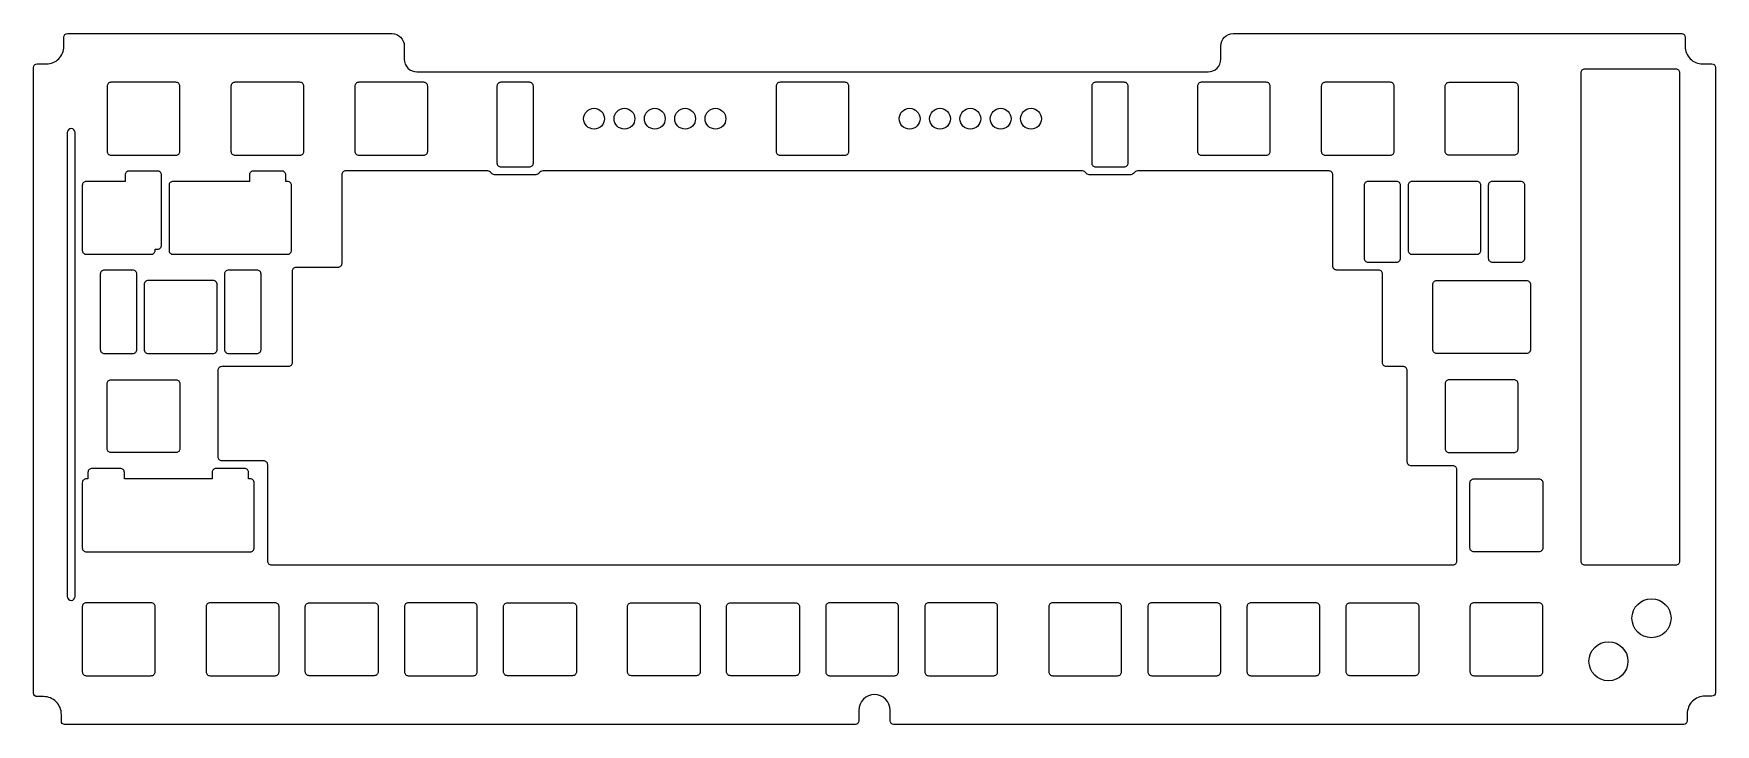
# Model space of a CAD drawing. Header units: millimetres. Extents: x -316 to 7, y -7 to 126.
import ezdxf

# ---------------------------------------------------------------- set-up
doc = ezdxf.new("R2010")
doc.units = ezdxf.units.MM
doc.layers.get('0').update_dxf_attribs({"linetype": 'CONTINUOUS'})

msp = doc.modelspace()

# ---------------------------------------------------------------- linework, layer by layer
for points in [[(6.82, 119.41), (6.82, -0.75, -0.414214), (6.17, -1.4), (4.82, -1.4, 0.414214), (1.42, -4.8), (1.42, -6.18, -0.414214), (0.77, -6.83), (-151.13, -6.83, -0.414214), (-151.78, -6.18), (-151.78, -4.1, 1), (-157.78, -4.1), (-157.78, -6.18, -0.414214), (-158.43, -6.83), (-310.43, -6.83, -0.439085), (-311.06, -6.19), (-311.06, -4.9, 0.414214), (-314.46, -1.5), (-315.74, -1.5, -0.414214), (-316.39, -0.85), (-316.39, 119.41, -0.414214), (-315.74, 120.06), (-313.96, 120.06, 0.414214), (-310.56, 123.46), (-310.56, 125.24, -0.414213), (-309.91, 125.89), (-247.51, 125.89, -0.414214), (-245.16, 123.54), (-245.16, 120.99, 0.414214), (-242.71, 118.54), (-90.67, 118.54, 0.414214), (-88.22, 120.99), (-88.22, 123.54, -0.414214), (-85.87, 125.89), (0.35, 125.89, -0.414214), (1, 125.24), (1, 123.46, 0.414214), (4.4, 120.06), (6.17, 120.06, -0.414214)], [(-302.27, 115.79), (-302.27, 103.29, 0.414214), (-301.52, 102.54), (-289.03, 102.54, 0.414214), (-288.27, 103.29), (-288.27, 115.79, 0.414214), (-289.03, 116.54), (-301.52, 116.54, 0.414214)], [(-264.46, 103.29), (-264.46, 115.79, 0.414214), (-265.21, 116.54), (-277.71, 116.54, 0.414214), (-278.46, 115.79), (-278.46, 103.29, 0.414214), (-277.71, 102.54), (-265.21, 102.54, 0.414214)], [(-241.4, 116.54), (-253.9, 116.54, 0.414214), (-254.65, 115.79), (-254.65, 103.29, 0.414214), (-253.9, 102.54), (-241.4, 102.54, 0.414214), (-240.65, 103.29), (-240.65, 115.79, 0.414214)], [(-227.34, 115.79), (-227.34, 101.04, 0.414214), (-226.59, 100.29), (-221.09, 100.29, 0.414214), (-220.34, 101.04), (-220.34, 115.79, 0.414214), (-221.09, 116.54), (-226.59, 116.54, 0.414214)], [(-173.69, 115.79), (-173.69, 103.29, 0.414214), (-172.94, 102.54), (-160.44, 102.54, 0.414214), (-159.69, 103.29), (-159.69, 115.79, 0.414214), (-160.44, 116.54), (-172.94, 116.54, 0.414214)], [(-113.04, 115.79), (-113.04, 101.04, 0.414214), (-112.29, 100.29), (-106.79, 100.29, 0.414214), (-106.04, 101.04), (-106.04, 115.79, 0.414214), (-106.79, 116.54), (-112.29, 116.54, 0.414214)], [(-79.48, 116.54), (-91.98, 116.54, 0.414214), (-92.72, 115.79), (-92.72, 103.29, 0.414214), (-91.98, 102.54), (-79.48, 102.54, 0.414214), (-78.73, 103.29), (-78.73, 115.79, 0.414214)], [(-68.91, 115.79), (-68.91, 103.29, 0.414214), (-68.16, 102.54), (-55.66, 102.54, 0.414214), (-54.91, 103.29), (-54.91, 115.79, 0.414214), (-55.66, 116.54), (-68.16, 116.54, 0.414214)], [(-45.1, 115.79, -0.414214), (-44.35, 116.54), (-31.85, 116.54, -0.414214), (-31.1, 115.79), (-31.1, 103.29, -0.414214), (-31.85, 102.54), (-44.35, 102.54, -0.414214), (-45.1, 103.29)], [(0, 24.56), (0, 118.31, 0.414214), (-0.75, 119.06), (-18.3, 119.06, 0.414214), (-19.05, 118.31), (-19.05, 24.56, 0.414214), (-18.3, 23.81), (-0.75, 23.81, 0.414214)], [(-309.92, 106.88), (-309.92, 17.75, 1), (-308.42, 17.75), (-308.42, 106.88, 1)], [(-306.29, 83.49), (-293.79, 83.49, 0.414214), (-293.04, 84.24), (-293.04, 84.49), (-292.56, 84.49, 0.414214), (-291.81, 85.24), (-291.81, 98.74, 0.414214), (-292.56, 99.49), (-298.06, 99.49, 0.414214), (-298.81, 98.74), (-298.81, 97.49), (-306.29, 97.49, 0.414214), (-307.04, 96.74), (-307.04, 84.24, 0.414214)], [(-274.93, 97.49), (-289.62, 97.49, 0.414214), (-290.37, 96.74), (-290.37, 84.24, 0.414214), (-289.62, 83.49), (-267.59, 83.49, 0.414214), (-266.84, 84.24), (-266.84, 96.74, 0.414214), (-267.59, 97.49), (-267.93, 97.49), (-267.93, 98.74, 0.414214), (-268.68, 99.49), (-274.18, 99.49, 0.414214), (-274.93, 98.74)], [(-272.21, 43.86, -0.414214), (-271.46, 43.11), (-271.46, 24.56, 0.414214), (-270.71, 23.81), (-43.61, 23.81, 0.414214), (-42.86, 24.56), (-42.86, 42.11, 0.414214), (-43.61, 42.86), (-51.64, 42.86, -0.414214), (-52.39, 43.61), (-52.39, 61.16, 0.414214), (-53.14, 61.91), (-56.4, 61.91, -0.414214), (-57.15, 62.66), (-57.15, 79.71, 0.414214), (-57.9, 80.46), (-65.93, 80.46, -0.414214), (-66.68, 81.21), (-66.68, 98.76, 0.414214), (-67.43, 99.51), (-104.25, 99.51, 0.26277), (-104.9, 99.15, -0.26277), (-105.54, 98.79), (-113.54, 98.79, -0.26277), (-114.18, 99.15, 0.26277), (-114.82, 99.51), (-218.55, 99.51, 0.26277), (-219.2, 99.15, -0.26277), (-219.84, 98.79), (-227.84, 98.79, -0.26277), (-228.48, 99.15, 0.26277), (-229.12, 99.51), (-256.42, 99.51, 0.414214), (-257.18, 98.76), (-257.18, 81.71, -0.414214), (-257.93, 80.96), (-265.95, 80.96, 0.414214), (-266.7, 80.21), (-266.7, 62.66, -0.414214), (-267.45, 61.91), (-280.24, 61.91, 0.414214), (-280.99, 61.16), (-280.99, 44.61, 0.414214), (-280.24, 43.86)], [(-60.68, 96.74), (-60.68, 82.74, 0.414214), (-59.93, 81.99), (-54.43, 81.99, 0.414214), (-53.68, 82.74), (-53.68, 96.74, 0.414214), (-54.43, 97.49), (-59.93, 97.49, 0.414214)], [(-52.24, 96.74), (-52.24, 84.24, 0.414214), (-51.49, 83.49), (-38.99, 83.49, 0.414214), (-38.24, 84.24), (-38.24, 96.74, 0.414214), (-38.99, 97.49), (-51.49, 97.49, 0.414214)], [(-36.81, 96.74), (-36.81, 82.74, 0.414214), (-36.06, 81.99), (-30.56, 81.99, 0.414214), (-29.81, 82.74), (-29.81, 96.74, 0.414214), (-30.56, 97.49), (-36.06, 97.49, 0.414214)], [(-303.57, 79.69), (-303.57, 65.19, 0.414214), (-302.82, 64.44), (-297.32, 64.44, 0.414214), (-296.57, 65.19), (-296.57, 79.69, 0.414214), (-297.32, 80.44), (-302.82, 80.44, 0.414214)], [(-281.13, 65.19), (-281.13, 77.69, 0.414214), (-281.88, 78.44), (-294.38, 78.44, 0.414214), (-295.13, 77.69), (-295.13, 65.19, 0.414214), (-294.38, 64.44), (-281.88, 64.44, 0.414214)], [(-279.69, 79.69), (-279.69, 65.19, 0.414214), (-278.94, 64.44), (-273.44, 64.44, 0.414214), (-272.69, 65.19), (-272.69, 79.69, 0.414214), (-273.44, 80.44), (-278.94, 80.44, 0.414214)], [(-28.72, 65.19, -0.414214), (-29.47, 64.44), (-46.73, 64.44, -0.414214), (-47.48, 65.19), (-47.48, 77.69, -0.414214), (-46.73, 78.44), (-29.47, 78.44, -0.414214), (-28.72, 77.69)], [(-288.27, 46.14, -0.414214), (-289.03, 45.39), (-301.52, 45.39, -0.414214), (-302.27, 46.14), (-302.27, 58.64, -0.414214), (-301.52, 59.39), (-289.03, 59.39, -0.414214), (-288.27, 58.64)], [(-31.1, 46.14), (-31.1, 58.64, 0.414214), (-31.85, 59.39), (-44.35, 59.39, 0.414214), (-45.1, 58.64), (-45.1, 46.14, 0.414214), (-44.35, 45.39), (-31.85, 45.39, 0.414214)], [(-274.74, 40.34), (-275.07, 40.34), (-275.07, 41.59, 0.414214), (-275.82, 42.34), (-281.32, 42.34, 0.414214), (-282.07, 41.59), (-282.07, 40.34), (-298.95, 40.34), (-298.95, 41.59, 0.414214), (-299.7, 42.34), (-305.2, 42.34, 0.414214), (-305.95, 41.59), (-305.95, 40.34), (-306.29, 40.34, 0.414214), (-307.04, 39.59), (-307.04, 27.09, 0.414214), (-306.29, 26.34), (-274.74, 26.34, 0.414214), (-273.99, 27.09), (-273.99, 39.59, 0.414214)], [(-39.59, 26.34, -0.414214), (-40.34, 27.09), (-40.34, 39.59, -0.414214), (-39.59, 40.34), (-27.09, 40.34, -0.414214), (-26.34, 39.59), (-26.34, 27.09, -0.414214), (-27.09, 26.34)], [(-293.79, 16.52), (-306.29, 16.52, 0.414214), (-307.04, 15.77), (-307.04, 3.27, 0.414214), (-306.29, 2.52), (-293.79, 2.52, 0.414214), (-293.04, 3.27), (-293.04, 15.77, 0.414214)], [(-269.23, 3.27), (-269.23, 15.77, 0.414214), (-269.98, 16.52), (-282.48, 16.52, 0.414214), (-283.23, 15.77), (-283.23, 3.27, 0.414214), (-282.48, 2.52), (-269.98, 2.52, 0.414214)], [(-250.18, 3.27, -0.414214), (-250.93, 2.52), (-263.43, 2.52, -0.414214), (-264.18, 3.27), (-264.18, 15.77, -0.414214), (-263.43, 16.52), (-250.93, 16.52, -0.414214), (-250.18, 15.77)], [(-245.13, 15.77), (-245.13, 3.27, 0.414214), (-244.38, 2.52), (-231.88, 2.52, 0.414214), (-231.12, 3.27), (-231.12, 15.77, 0.414214), (-231.88, 16.52), (-244.38, 16.52, 0.414214)], [(-225.32, 2.52, -0.414214), (-226.08, 3.27), (-226.08, 15.77, -0.414214), (-225.32, 16.52), (-212.82, 16.52, -0.414214), (-212.07, 15.77), (-212.07, 3.27, -0.414214), (-212.82, 2.52)], [(-188.26, 3.27, -0.414214), (-189.01, 2.52), (-201.51, 2.52, -0.414214), (-202.26, 3.27), (-202.26, 15.77, -0.414214), (-201.51, 16.52), (-189.01, 16.52, -0.414214), (-188.26, 15.77)], [(-182.46, 2.52, -0.414214), (-183.21, 3.27), (-183.21, 15.77, -0.414214), (-182.46, 16.52), (-169.96, 16.52, -0.414214), (-169.21, 15.77), (-169.21, 3.27, -0.414214), (-169.96, 2.52)], [(-164.16, 15.77), (-164.16, 3.27, 0.414214), (-163.41, 2.52), (-150.91, 2.52, 0.414214), (-150.16, 3.27), (-150.16, 15.77, 0.414214), (-150.91, 16.52), (-163.41, 16.52, 0.414214)], [(-145.11, 15.77), (-145.11, 3.27, 0.414214), (-144.36, 2.52), (-131.86, 2.52, 0.414214), (-131.11, 3.27), (-131.11, 15.77, 0.414214), (-131.86, 16.52), (-144.36, 16.52, 0.414214)], [(-108.05, 16.52), (-120.55, 16.52, 0.414214), (-121.3, 15.77), (-121.3, 3.27, 0.414214), (-120.55, 2.52), (-108.05, 2.52, 0.414214), (-107.3, 3.27), (-107.3, 15.77, 0.414214)], [(-89, 16.52), (-101.5, 16.52, 0.414214), (-102.25, 15.77), (-102.25, 3.27, 0.414214), (-101.5, 2.52), (-89, 2.52, 0.414214), (-88.25, 3.27), (-88.25, 15.77, 0.414214)], [(-83.2, 15.77), (-83.2, 3.27, 0.414214), (-82.45, 2.52), (-69.95, 2.52, 0.414214), (-69.2, 3.27), (-69.2, 15.77, 0.414214), (-69.95, 16.52), (-82.45, 16.52, 0.414214)], [(-63.4, 2.52, -0.414214), (-64.15, 3.27), (-64.15, 15.77, -0.414214), (-63.4, 16.52), (-50.9, 16.52, -0.414214), (-50.15, 15.77), (-50.15, 3.27, -0.414214), (-50.9, 2.52)], [(-26.34, 3.27), (-26.34, 15.77, 0.414214), (-27.09, 16.52), (-39.59, 16.52, 0.414214), (-40.34, 15.77), (-40.34, 3.27, 0.414214), (-39.59, 2.52), (-27.09, 2.52, 0.414214)]]:
    msp.add_lwpolyline(points, format="xyb", close=True)
for centre, radius in [((-208.68, 109.54), 2), ((-202.84, 109.54), 2), ((-197.01, 109.54), 2), ((-191.18, 109.54), 2), ((-185.35, 109.54), 2), ((-148.03, 109.54), 2), ((-142.19, 109.54), 2), ((-136.36, 109.54), 2), ((-130.53, 109.54), 2), ((-124.7, 109.54), 2), ((-5.45, 13.57), 3.75), ((-13.72, 5.3), 3.75)]:
    msp.add_circle(centre, radius)

doc.saveas('drawing.dxf')
